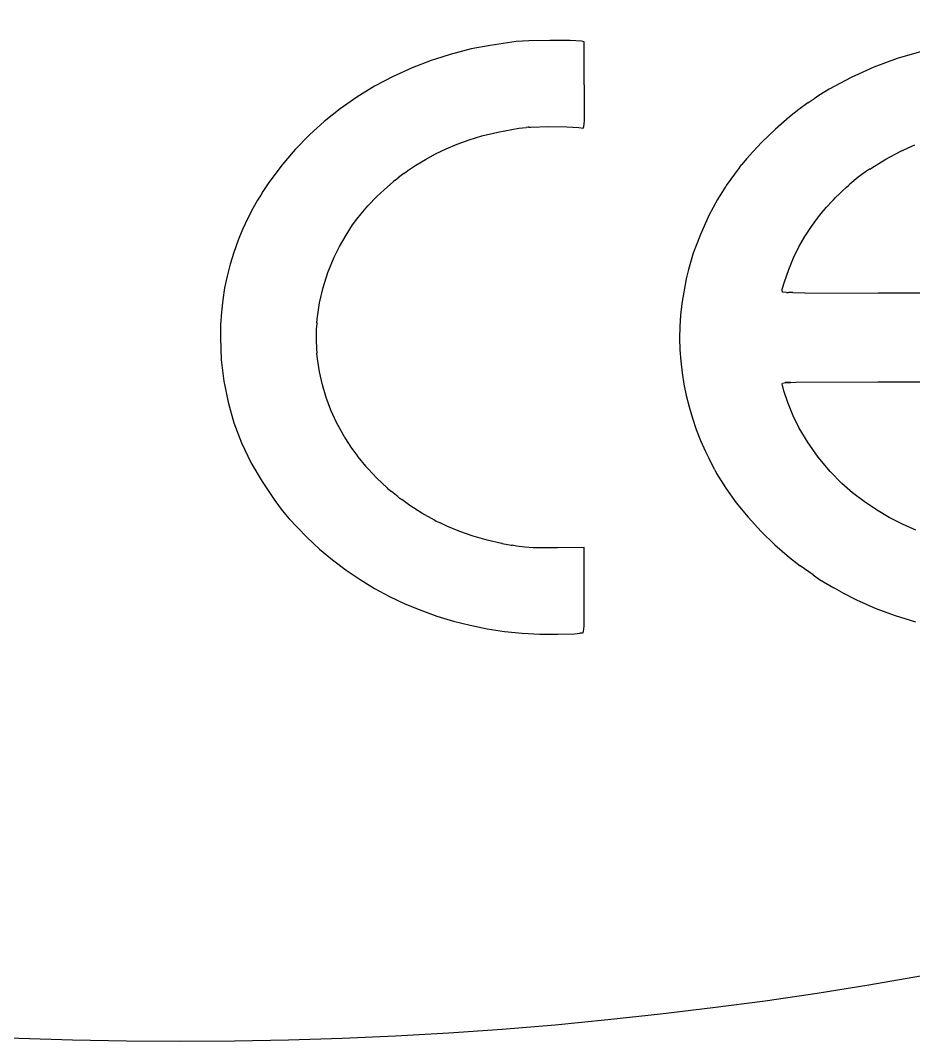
# Model space of a CAD drawing. Header units: millimetres. Extents: x -34 to 34, y -34 to 34.
# Drawn here: x -1.3 to 5.96, y -34 to -25.69 of the extents above; entities that cross this region are included whole.
import ezdxf

# ---------------------------------------------------------------- set-up
doc = ezdxf.new("R2010")
doc.units = ezdxf.units.MM

msp = doc.modelspace()

# ---------------------------------------------------------------- linework, layer by layer
at = {"color": 7, "linetype": 'Continuous', "lineweight": 25}
for p, q in [((2.5194, -25.8974), (2.3641, -25.9263)), ((2.7297, -25.8663), (2.5194, -25.8974)), ((2.8344, -25.8609), (2.7297, -25.8663)), ((3.0048, -25.8581), (2.8344, -25.8609)), ((3.1704, -25.8584), (3.0048, -25.8581)), ((3.2609, -25.8622), (3.1704, -25.8584)), ((3.2845, -25.8668), (3.2609, -25.8622)), ((3.2845, -26.2188), (3.2845, -25.8668)), ((2.1945, -25.9702), (2.0747, -26.0079)), ((2.3641, -25.9263), (2.1945, -25.9702)), ((6.0264, -25.9455), (5.8301, -26.0028)), ((1.8856, -26.0799), (1.729, -26.1508)), ((2.0386, -26.0197), (1.8856, -26.0799)), ((2.0747, -26.0079), (2.0386, -26.0197)), ((5.6389, -26.0735), (5.4542, -26.157)), ((5.8301, -26.0028), (5.6389, -26.0735)), ((1.729, -26.1508), (1.5791, -26.2298)), ((5.4542, -26.157), (5.2774, -26.2526)), ((1.5791, -26.2298), (1.4358, -26.317)), ((3.2845, -26.2188), (3.2823, -26.5094)), ((1.4358, -26.317), (1.2994, -26.4121)), ((5.1925, -26.3048), (5.1533, -26.3309)), ((5.2774, -26.2526), (5.1925, -26.3048)), ((1.2994, -26.4121), (1.1698, -26.5152)), ((5.1025, -26.3652), (5.0303, -26.4176)), ((5.1025, -26.3652), (5.1359, -26.3434)), ((5.1359, -26.3434), (5.1533, -26.3309)), ((4.9534, -26.478), (4.8391, -26.5773)), ((5.0303, -26.4176), (4.9534, -26.478)), ((1.1698, -26.5152), (1.0526, -26.6214)), ((2.58, -26.6021), (2.7512, -26.5693)), ((2.7512, -26.5693), (2.8122, -26.5646)), ((2.8294, -26.563), (2.8122, -26.5646)), ((2.8344, -26.5629), (2.8294, -26.563)), ((2.8344, -26.5629), (2.848, -26.5618)), ((2.848, -26.5618), (2.9957, -26.5581)), ((2.9957, -26.5581), (3.1433, -26.5587)), ((3.1433, -26.5587), (3.2394, -26.5641)), ((3.2394, -26.5641), (3.2746, -26.5693)), ((3.2754, -26.5687), (3.2746, -26.5693)), ((3.2784, -26.559), (3.2754, -26.5687)), ((3.2823, -26.5094), (3.2784, -26.559)), ((4.8391, -26.5773), (4.7285, -26.6838)), ((1.0473, -26.6262), (0.9318, -26.7449)), ((1.0511, -26.6226), (1.0473, -26.6262)), ((1.0511, -26.6226), (1.0521, -26.6218)), ((1.0521, -26.6218), (1.0526, -26.6214)), ((2.3473, -26.6653), (2.4501, -26.6318)), ((2.4501, -26.6318), (2.58, -26.6021)), ((0.9318, -26.7449), (0.8236, -26.8713)), ((2.075, -26.7796), (2.1607, -26.7387)), ((2.1607, -26.7387), (2.2511, -26.7008)), ((2.2511, -26.7008), (2.3473, -26.6653)), ((4.7285, -26.6838), (4.6546, -26.7628)), ((5.8543, -26.7606), (5.9744, -26.7065)), ((1.9136, -26.8722), (1.993, -26.8239)), ((1.993, -26.8239), (2.075, -26.7796)), ((4.6053, -26.819), (4.566, -26.867)), ((4.6053, -26.819), (4.6546, -26.7628)), ((5.6241, -26.8925), (5.737, -26.8229)), ((5.737, -26.8229), (5.8543, -26.7606)), ((0.8236, -26.8713), (0.7124, -27.0208)), ((1.857, -26.9106), (1.8528, -26.9134)), ((1.857, -26.9106), (1.9136, -26.8722)), ((4.5452, -26.8925), (4.5055, -26.9433)), ((4.5452, -26.8925), (4.546, -26.892)), ((4.546, -26.892), (4.5558, -26.8797)), ((4.5558, -26.8797), (4.566, -26.867)), ((5.6048, -26.9046), (5.5727, -26.9252)), ((5.6088, -26.9034), (5.6048, -26.9046)), ((5.6088, -26.9034), (5.6241, -26.8925)), ((1.7469, -26.9928), (1.7319, -27.0049)), ((1.7469, -26.9928), (1.7587, -26.9827)), ((1.7587, -26.9827), (1.7675, -26.9762)), ((1.7847, -26.9623), (1.7675, -26.9762)), ((1.817, -26.939), (1.7847, -26.9623)), ((1.817, -26.939), (1.8359, -26.9249)), ((1.8359, -26.9249), (1.8506, -26.9149)), ((1.8528, -26.9134), (1.8506, -26.9149)), ((4.5055, -26.9433), (4.448, -27.025)), ((5.5134, -26.9695), (5.4448, -27.0267)), ((5.5727, -26.9252), (5.5134, -26.9695)), ((0.7124, -27.0208), (0.6695, -27.0844)), ((1.6006, -27.1248), (1.6835, -27.0467)), ((1.6835, -27.0467), (1.7287, -27.0082)), ((1.7319, -27.0049), (1.7287, -27.0082)), ((4.4316, -27.0511), (4.3689, -27.1509)), ((4.4316, -27.0511), (4.4339, -27.0476)), ((4.4339, -27.0476), (4.4363, -27.0436)), ((4.448, -27.025), (4.4363, -27.0436)), ((5.3825, -27.083), (5.4165, -27.0508)), ((5.4165, -27.0508), (5.4335, -27.0369)), ((5.4448, -27.0267), (5.4335, -27.0369)), ((0.6277, -27.1569), (0.5912, -27.219)), ((0.6523, -27.1159), (0.6277, -27.1569)), ((0.6695, -27.0844), (0.6523, -27.1159)), ((1.5244, -27.2029), (1.6006, -27.1248)), ((4.3689, -27.1509), (4.2984, -27.2819)), ((5.254, -27.2138), (5.3037, -27.1603)), ((5.3087, -27.1548), (5.3037, -27.1603)), ((5.3104, -27.1532), (5.3087, -27.1548)), ((5.3104, -27.1532), (5.3246, -27.1378)), ((5.3246, -27.1378), (5.3637, -27.1009)), ((5.3741, -27.0906), (5.3637, -27.1009)), ((5.3825, -27.083), (5.3741, -27.0906)), ((0.5912, -27.219), (0.5484, -27.3027)), ((1.4693, -27.267), (1.5244, -27.2029)), ((5.1898, -27.2909), (5.234, -27.2378)), ((5.2367, -27.2346), (5.2325, -27.2393)), ((5.2325, -27.2393), (5.234, -27.2378)), ((5.2367, -27.2346), (5.254, -27.2138)), ((0.5484, -27.3027), (0.5056, -27.3947)), ((1.3985, -27.3577), (1.4353, -27.31)), ((1.4353, -27.31), (1.4693, -27.267)), ((4.2984, -27.2819), (4.2293, -27.4346)), ((5.1315, -27.3698), (5.1898, -27.2909)), ((0.5056, -27.3947), (0.4693, -27.482)), ((1.3468, -27.4396), (1.3985, -27.3577)), ((5.0787, -27.4513), (5.1315, -27.3698)), ((0.4693, -27.482), (0.4337, -27.5807)), ((1.2931, -27.5339), (1.3468, -27.4396)), ((4.2293, -27.4346), (4.1706, -27.5875)), ((5.0308, -27.5362), (5.0787, -27.4513)), ((1.2503, -27.6192), (1.2931, -27.5339)), ((4.9874, -27.6253), (5.0308, -27.5362)), ((0.4337, -27.5807), (0.4035, -27.6773)), ((1.1985, -27.7455), (1.2503, -27.6192)), ((4.1706, -27.5875), (4.1314, -27.719)), ((4.948, -27.7194), (4.9874, -27.6253)), ((0.4035, -27.6773), (0.3785, -27.773)), ((4.1314, -27.719), (4.1133, -27.796)), ((4.9122, -27.8193), (4.948, -27.7194)), ((0.3785, -27.773), (0.3585, -27.8689)), ((1.1595, -27.8669), (1.1985, -27.7455)), ((4.1133, -27.796), (4.0931, -27.9037)), ((4.897, -27.8727), (4.9122, -27.8193)), ((0.3585, -27.8689), (0.3434, -27.9662)), ((1.1314, -27.9908), (1.1595, -27.8669)), ((4.0931, -27.9037), (4.0785, -27.9973)), ((4.8916, -27.8788), (4.8904, -27.8916)), ((4.8904, -27.8916), (4.8955, -27.9025)), ((4.8967, -27.8715), (4.8916, -27.8788)), ((4.8955, -27.9025), (4.896, -27.9025)), ((4.8962, -27.9032), (4.896, -27.9025)), ((4.9307, -27.9059), (4.8962, -27.9032)), ((4.897, -27.8727), (4.8967, -27.8715)), ((4.9307, -27.9059), (4.942, -27.907)), ((4.942, -27.907), (4.9457, -27.907)), ((4.9473, -27.9072), (4.9457, -27.907)), ((4.9805, -27.9078), (4.9473, -27.9072)), ((4.9805, -27.9078), (5.0794, -27.9099)), ((0.3434, -27.9662), (0.3328, -28.0658)), ((1.112, -28.1249), (1.1314, -27.9908)), ((5.0794, -27.9099), (5.6777, -27.9121)), ((6.4501, -27.9121), (5.6777, -27.9121)), ((0.3328, -28.0658), (0.3266, -28.1691)), ((4.0785, -27.9973), (4.0682, -28.0911)), ((1.1096, -28.1515), (1.1084, -28.1598)), ((1.11, -28.1526), (1.1096, -28.1515)), ((1.11, -28.1526), (1.112, -28.1249)), ((4.0682, -28.0911), (4.0621, -28.1849)), ((0.3266, -28.1691), (0.3246, -28.277)), ((1.1049, -28.2046), (1.1025, -28.2899)), ((1.1084, -28.1598), (1.1049, -28.2046)), ((4.0621, -28.1849), (4.0602, -28.2787)), ((0.3246, -28.277), (0.3316, -28.4551)), ((1.1025, -28.2899), (1.1057, -28.3681)), ((4.0602, -28.2787), (4.0625, -28.3724)), ((1.1057, -28.3681), (1.1094, -28.399)), ((1.1094, -28.399), (1.1098, -28.4003)), ((1.1135, -28.4459), (1.1098, -28.4003)), ((4.0625, -28.3724), (4.069, -28.4659)), ((0.3316, -28.4551), (0.3523, -28.6293)), ((1.1299, -28.5522), (1.1135, -28.4459)), ((4.069, -28.4659), (4.0797, -28.5592)), ((1.1539, -28.6576), (1.1299, -28.5522)), ((4.0797, -28.5592), (4.0945, -28.6523)), ((0.3523, -28.6293), (0.3867, -28.7997)), ((4.0945, -28.6523), (4.1134, -28.7449)), ((4.8933, -28.6498), (4.8965, -28.645)), ((4.9065, -28.7081), (4.8933, -28.6498)), ((4.8965, -28.645), (4.9114, -28.6414)), ((4.9114, -28.6414), (4.963, -28.639)), ((4.9658, -28.6388), (4.919, -28.639)), ((4.919, -28.639), (4.963, -28.639)), ((4.9658, -28.6388), (5.0065, -28.6369)), ((5.0065, -28.6369), (5.6716, -28.6347)), ((5.6716, -28.6347), (6.4501, -28.6347)), ((1.1853, -28.7615), (1.1539, -28.6576)), ((4.9397, -28.8027), (4.9065, -28.7081)), ((0.3867, -28.7997), (0.435, -28.9663)), ((1.224, -28.8636), (1.1853, -28.7615)), ((4.1134, -28.7449), (4.1365, -28.8372)), ((4.9837, -28.9096), (4.9397, -28.8027)), ((1.2697, -28.9636), (1.224, -28.8636)), ((4.1365, -28.8372), (4.1638, -28.9289)), ((0.435, -28.9663), (0.4971, -29.1294)), ((1.3222, -29.061), (1.2697, -28.9636)), ((4.1638, -28.9289), (4.1951, -29.0201)), ((5.0291, -29.0046), (4.9837, -28.9096)), ((1.3314, -29.0757), (1.3222, -29.061)), ((4.1951, -29.0201), (4.2305, -29.1107)), ((5.0998, -29.1222), (5.0291, -29.0046)), ((0.4971, -29.1294), (0.5732, -29.2889)), ((1.3314, -29.0757), (1.3379, -29.0883)), ((1.3379, -29.0883), (1.3924, -29.1734)), ((4.2305, -29.1107), (4.2701, -29.2006)), ((5.188, -29.2454), (5.0998, -29.1222)), ((1.3924, -29.1734), (1.4024, -29.1861)), ((1.4024, -29.1861), (1.404, -29.1873)), ((1.404, -29.1873), (1.4039, -29.1867)), ((1.4279, -29.2201), (1.4039, -29.1867)), ((1.4279, -29.2201), (1.4286, -29.2227)), ((1.4286, -29.2227), (1.4423, -29.2433)), ((4.2701, -29.2006), (4.2966, -29.255)), ((0.5732, -29.2889), (0.6632, -29.4452)), ((1.4423, -29.2433), (1.5061, -29.3204)), ((4.3457, -29.3491), (4.2966, -29.255)), ((5.2846, -29.3623), (5.188, -29.2454)), ((1.5061, -29.3204), (1.526, -29.3415)), ((1.5969, -29.4173), (1.526, -29.3415)), ((4.3457, -29.3491), (4.3613, -29.3781)), ((4.3613, -29.3781), (4.4353, -29.4979)), ((5.3801, -29.4609), (5.2846, -29.3623)), ((0.6632, -29.4452), (0.7672, -29.5982)), ((1.6807, -29.496), (1.5969, -29.4173)), ((5.4674, -29.5366), (5.3801, -29.4609)), ((1.6816, -29.4967), (1.6807, -29.496)), ((1.6816, -29.4967), (1.6824, -29.4974)), ((1.6824, -29.4974), (1.7167, -29.5256)), ((1.7702, -29.5698), (1.7167, -29.5256)), ((4.4353, -29.4979), (4.5212, -29.6176)), ((5.5614, -29.6081), (5.4674, -29.5366)), ((0.7672, -29.5982), (0.8281, -29.6789)), ((1.7717, -29.5709), (1.7702, -29.5698)), ((1.7717, -29.5709), (1.7762, -29.5746)), ((1.7762, -29.5746), (1.7999, -29.5912)), ((1.8652, -29.6383), (1.7999, -29.5912)), ((1.9643, -29.7013), (1.8652, -29.6383)), ((4.5212, -29.6176), (4.6176, -29.7356)), ((5.6609, -29.6747), (5.5614, -29.6081)), ((0.8281, -29.6789), (0.8843, -29.7469)), ((2.0649, -29.7576), (1.9643, -29.7013)), ((5.7647, -29.7359), (5.6609, -29.6747)), ((0.8843, -29.7469), (0.948, -29.8159)), ((0.948, -29.8159), (1.0314, -29.8999)), ((2.0694, -29.7598), (2.0649, -29.7576)), ((2.0694, -29.7598), (2.0799, -29.7657)), ((2.0799, -29.7657), (2.1072, -29.7782)), ((2.1677, -29.8075), (2.1072, -29.7782)), ((2.2731, -29.8513), (2.1677, -29.8075)), ((4.6176, -29.7356), (4.7227, -29.8502)), ((5.8718, -29.791), (5.7647, -29.7359)), ((5.9809, -29.8394), (5.8718, -29.791)), ((1.0314, -29.8999), (1.1318, -29.9939)), ((2.3819, -29.8891), (2.2731, -29.8513)), ((2.4946, -29.9212), (2.3819, -29.8891)), ((4.7227, -29.8502), (4.835, -29.9597)), ((2.6118, -29.9478), (2.4946, -29.9212)), ((2.6161, -29.9486), (2.6118, -29.9478)), ((2.6161, -29.9486), (2.6179, -29.9499)), ((2.6179, -29.9499), (2.691, -29.9624)), ((2.691, -29.9624), (2.6973, -29.9627)), ((2.734, -29.9691), (2.6973, -29.9627)), ((2.8018, -29.978), (2.734, -29.9691)), ((2.8684, -29.9829), (2.8018, -29.978)), ((3.0673, -29.9835), (2.8684, -29.9829)), ((3.2845, -29.9804), (3.0673, -29.9835)), ((3.2845, -30.326), (3.2845, -29.9804)), ((4.835, -29.9597), (4.9528, -30.0625)), ((1.1318, -29.9939), (1.2371, -30.0824)), ((4.9528, -30.0625), (5.0393, -30.1296)), ((1.2371, -30.0824), (1.3468, -30.1653)), ((5.145, -30.2048), (5.0393, -30.1296)), ((1.3468, -30.1653), (1.4607, -30.2424)), ((5.145, -30.2048), (5.1985, -30.2412)), ((1.4607, -30.2424), (1.5787, -30.3138)), ((1.5787, -30.3138), (1.7005, -30.3792)), ((5.1985, -30.2412), (5.3149, -30.3101)), ((5.3209, -30.3132), (5.3149, -30.3101)), ((5.3781, -30.3452), (5.3209, -30.3132)), ((1.7005, -30.3792), (1.8257, -30.4386)), ((3.2823, -30.6201), (3.2845, -30.326)), ((5.3781, -30.3452), (5.4995, -30.4078)), ((1.8257, -30.4386), (1.9542, -30.4919)), ((5.4995, -30.4078), (5.6549, -30.4764)), ((5.6549, -30.4764), (5.8142, -30.5353)), ((1.9542, -30.4919), (2.0857, -30.539)), ((2.0857, -30.539), (2.22, -30.5798)), ((5.8142, -30.5353), (5.9776, -30.5848)), ((2.22, -30.5798), (2.3568, -30.6142)), ((2.3568, -30.6142), (2.4958, -30.6421)), ((2.4958, -30.6421), (2.6369, -30.6634)), ((3.2777, -30.6654), (3.2823, -30.6201)), ((2.6369, -30.6634), (2.7797, -30.678)), ((2.7797, -30.678), (2.9239, -30.6858)), ((2.9239, -30.6858), (3.0695, -30.6867)), ((3.0695, -30.6867), (3.2045, -30.6827)), ((3.2045, -30.6827), (3.2476, -30.6793)), ((3.2652, -30.6775), (3.2476, -30.6793)), ((3.2714, -30.6761), (3.2652, -30.6775)), ((3.2714, -30.6761), (3.2742, -30.674)), ((3.2742, -30.674), (3.2777, -30.6654))]:
    msp.add_line(p, q, dxfattribs=at)
at = {"color": 7, "linetype": 'Continuous'}
msp.add_circle((0, 0), 34, dxfattribs=at)

doc.saveas('drawing.dxf')
